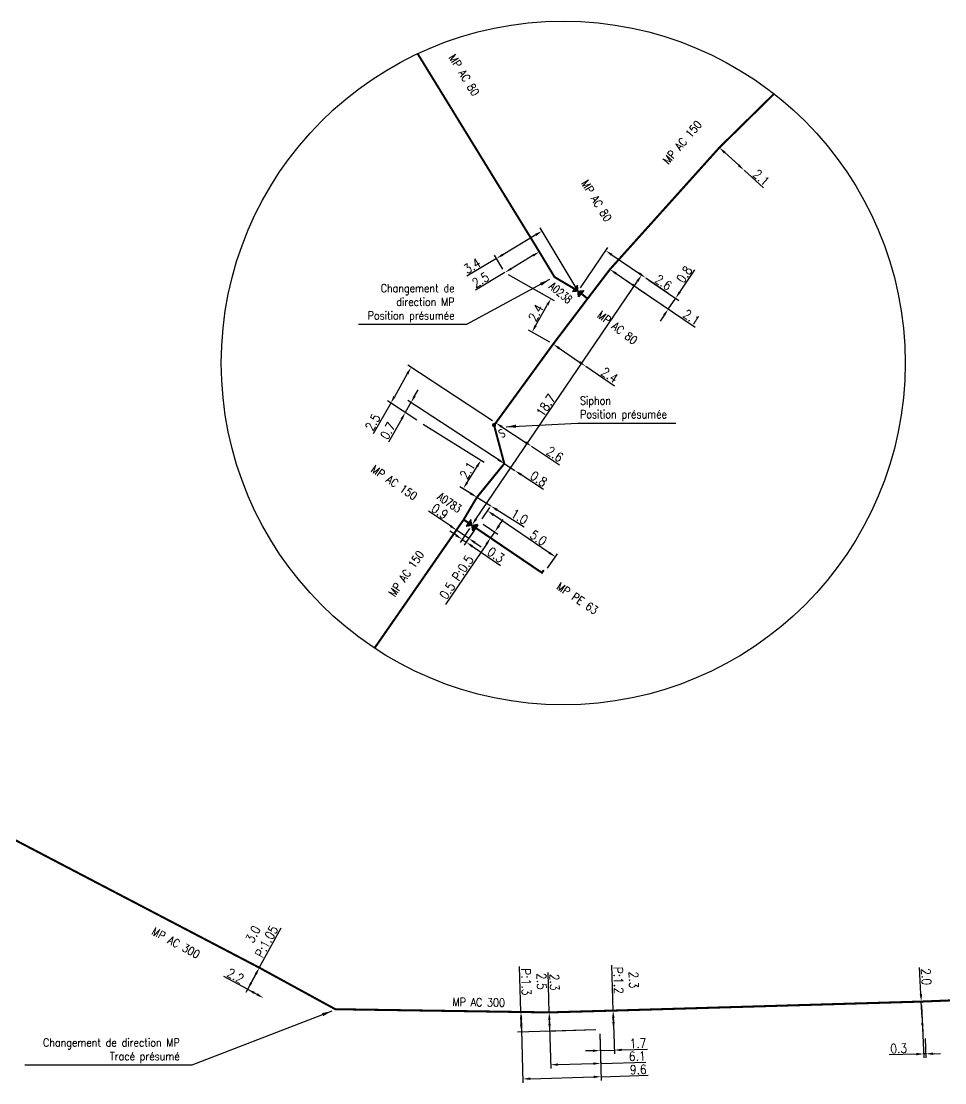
# Model space of a CAD drawing. Header units: millimetres. Extents: x 184000 to 185000, y 128000 to 129000.
# Drawn here: x 184560.6 to 184673.3, y 128004.5 to 128134.1 of the extents above; entities that cross this region are included whole.
import ezdxf
from ezdxf.enums import TextEntityAlignment as Align

# ---------------------------------------------------------------- set-up
doc = ezdxf.new("R2010")
doc.units = ezdxf.units.MM
doc.header["$PDMODE"] = 34
doc.layers.get('0').update_dxf_attribs({"linetype": 'CONTINUOUS'})
doc.layers.get('DEFPOINTS').update_dxf_attribs({"linetype": 'CONTINUOUS'})
doc.layers.add('G_120', color=4, linetype='CONTINUOUS')
doc.layers.add('G_900', color=7, linetype='CONTINUOUS')
doc.styles.add('G_ROMANS', font='ROMANS.SHX', dxfattribs={"width": 0.75})
doc.styles.get("Standard").update_dxf_attribs({"font": 'romans.shx', "width": 0.85})
doc.linetypes.add('G_typB_AP', pattern='A,5,-0.3,["o",Standard,S=1.5,R=0,X=0,Y=-0.5],-1.65', length=6.95)
doc.dimstyles.get("Standard").update_dxf_attribs({"dimtxt": 1.5, "dimasz": 1.2, "dimexe": 0.625, "dimexo": 0.625, "dimgap": 0.25, "dimtad": 1, "dimdec": 1, "dimzin": 0, "dimdsep": 46, "dimtxsty": 'Standard', "dimcen": -0.5, "dimadec": 0, "dimazin": 0, "dimtfac": 1, "dimtdec": 1, "dimtmove": 0, "dimatfit": 3, "dimfxl": 0, "dimtolj": 1, "dimtzin": 0, "dimarcsym": 0})

# ---------------------------------------------------------------- blocks, each defined once
blk = doc.blocks.new('G_300_04')
at = {"linetype": 'Continuous'}
h = blk.add_hatch(color=0, dxfattribs=at)
h.paths.add_polyline_path([(-0.5, 0.5), (-0.5, -0.5), (0, 0)])
h.paths.add_polyline_path([(0.5, 0.5), (0, 0), (0.5, -0.5)])
at = {"color": 0, "linetype": 'Continuous', "flags": 128}
blk.add_lwpolyline([(-0.5, -0.5), (0.5, 0.5), (0.5, -0.5), (-0.5, 0.5)], close=True, dxfattribs=at)
at = {"color": 0, "linetype": 'Continuous', "width": 0.75}
blk.add_attdef('NUM', text='', height=1, dxfattribs=at).set_placement((0, 1.78), align=Align.MIDDLE_CENTER)
at = {"color": 0, "linetype": 'Continuous', "width": 0.75, "flags": 3}
for tag, p in [('DEF_LEG', (0, -5)), ('DEF_COUP', (0, -7.5)), ('DEF_TYPE', (0, -10))]:
    blk.add_attdef(tag, text='', height=1.2, dxfattribs=at).set_placement(p, align=Align.MIDDLE)
blk = doc.blocks.new('G_300_11')
at = {"color": 0, "linetype": 'Continuous', "const_width": 0.248, "flags": 128}
blk.add_lwpolyline([(-0.13, 0, 1), (0.13, 0, 1)], format="xyb", close=True, dxfattribs=at)
at = {"linetype": 'Continuous', "style": 'G_ROMANS', "width": 0.75}
blk.add_attdef('S', text='', height=1, dxfattribs=at).set_placement((0, 1.35), align=Align.MIDDLE_CENTER)
at = {"color": 0, "linetype": 'Continuous', "width": 0.75, "flags": 3}
for tag, p in [('DEF_LEG', (0, -5)), ('DEF_COUP', (0, -7.5)), ('DEF_TYPE', (0, -10))]:
    blk.add_attdef(tag, text='', height=1.2, dxfattribs=at).set_placement(p, align=Align.MIDDLE)
blk = doc.blocks.new('*D461')
at = {"layer": 'DEFPOINTS', "color": 0, "linetype": 'Continuous', "transparency": 16777216}
for p in [(184589.69, 128018.59), (184588.27, 128015.95), (184590.2, 128014.9)]:
    blk.add_point(p, dxfattribs=at)
at = {"layer": 'G_120', "color": 0, "linetype": 'Continuous', "lineweight": -2, "transparency": 16777216}
for p, q in [((184589.69, 128018.59), (184592.34, 128023.47)), ((184588.69, 128016.74), (184589.26, 128017.8)), ((184589.79, 128015.13), (184587.85, 128016.17))]:
    blk.add_line(p, q, dxfattribs=at)
at = {"layer": 'G_120', "color": 0, "linetype": 'Continuous', "transparency": 16777216}
for points in [[(184589.13, 128017.87), (184589.4, 128017.72), (184589.69, 128018.59)], [(184588.56, 128016.81), (184588.83, 128016.67), (184588.27, 128015.95)]]:
    blk.add_solid(points, dxfattribs=at)
at = {"layer": 'G_120', "color": 0, "linetype": 'Continuous', "transparency": 16777216, "insert": (184589.75, 128022.23), "char_height": 1.125, "attachment_point": 5, "rotation": 61.5752}
blk.add_mtext('\\A1;3.0\\PP:1.05', dxfattribs=at)
blk = doc.blocks.new('*D462')
at = {"layer": 'DEFPOINTS', "color": 0, "linetype": 'Continuous', "transparency": 16777216}
for p in [(184625.06, 128013.13), (184625.13, 128010.83), (184631.22, 128011)]:
    blk.add_point(p, dxfattribs=at)
at = {"layer": 'G_120', "color": 0, "linetype": 'Continuous', "lineweight": -2, "transparency": 16777216}
for p, q in [((184625.06, 128013.13), (184624.92, 128017.99)), ((184625.1, 128011.73), (184625.09, 128012.23)), ((184630.76, 128010.99), (184624.66, 128010.81))]:
    blk.add_line(p, q, dxfattribs=at)
at = {"layer": 'G_120', "color": 0, "linetype": 'Continuous', "transparency": 16777216}
for points in [[(184625.24, 128012.23), (184624.94, 128012.22), (184625.06, 128013.13)], [(184625.25, 128011.73), (184624.95, 128011.72), (184625.13, 128010.83)]]:
    blk.add_solid(points, dxfattribs=at)
at = {"layer": 'G_120', "color": 0, "linetype": 'Continuous', "transparency": 16777216, "insert": (184625.71, 128016.82), "char_height": 1.125, "attachment_point": 5, "rotation": 271.636}
blk.add_mtext('\\A1;2.3', dxfattribs=at)
blk = doc.blocks.new('*D463')
at = {"layer": 'DEFPOINTS', "color": 0, "linetype": 'Continuous', "transparency": 16777216}
for p in [(184632.86, 128013.35), (184632.92, 128011.05), (184632.92, 128011.05)]:
    blk.add_point(p, dxfattribs=at)
at = {"layer": 'G_120', "color": 0, "linetype": 'Continuous', "lineweight": -2, "transparency": 16777216}
for p, q in [((184632.86, 128013.35), (184632.7, 128018.89)), ((184632.9, 128011.95), (184632.88, 128012.45))]:
    blk.add_line(p, q, dxfattribs=at)
at = {"layer": 'G_120', "color": 0, "linetype": 'Continuous', "transparency": 16777216}
for points in [[(184633.03, 128012.45), (184632.73, 128012.45), (184632.86, 128013.35)], [(184633.05, 128011.95), (184632.75, 128011.95), (184632.92, 128011.05)]]:
    blk.add_solid(points, dxfattribs=at)
at = {"layer": 'G_120', "color": 0, "linetype": 'Continuous', "transparency": 16777216, "insert": (184634.44, 128017.07), "char_height": 1.125, "attachment_point": 5, "rotation": 271.636}
blk.add_mtext('\\A1;2.3\\PP:1.2', dxfattribs=at)
blk = doc.blocks.new('*D464')
at = {"layer": 'DEFPOINTS', "color": 0, "linetype": 'Continuous', "transparency": 16777216}
for p in [(184621.61, 128013.18), (184631.22, 128011), (184621.68, 128010.73)]:
    blk.add_point(p, dxfattribs=at)
at = {"layer": 'G_120', "color": 0, "linetype": 'Continuous', "lineweight": -2, "transparency": 16777216}
for p, q in [((184621.61, 128013.18), (184621.45, 128018.72)), ((184621.65, 128011.63), (184621.63, 128012.28)), ((184630.76, 128010.99), (184621.21, 128010.72))]:
    blk.add_line(p, q, dxfattribs=at)
at = {"layer": 'G_120', "color": 0, "linetype": 'Continuous', "transparency": 16777216}
for points in [[(184621.78, 128012.28), (184621.48, 128012.27), (184621.61, 128013.18)], [(184621.8, 128011.63), (184621.5, 128011.62), (184621.68, 128010.73)]]:
    blk.add_solid(points, dxfattribs=at)
at = {"layer": 'G_120', "color": 0, "linetype": 'Continuous', "transparency": 16777216, "insert": (184623.19, 128016.9), "char_height": 1.125, "attachment_point": 5, "rotation": 271.636}
blk.add_mtext('\\A1;2.5\\PP:1.3', dxfattribs=at)
blk = doc.blocks.new('*D465')
at = {"layer": 'DEFPOINTS', "color": 0, "linetype": 'Continuous', "transparency": 16777216}
for p in [(184670.45, 128014.45), (184670.55, 128012.46), (184670.55, 128012.46)]:
    blk.add_point(p, dxfattribs=at)
at = {"layer": 'G_120', "color": 0, "linetype": 'Continuous', "lineweight": -2, "transparency": 16777216}
for p, q in [((184670.41, 128015.35), (184670.25, 128018.63)), ((184670.55, 128012.46), (184670.45, 128014.45)), ((184670.59, 128011.56), (184670.63, 128010.66))]:
    blk.add_line(p, q, dxfattribs=at)
at = {"layer": 'G_120', "color": 0, "linetype": 'Continuous', "transparency": 16777216}
for points in [[(184670.56, 128015.36), (184670.26, 128015.35), (184670.45, 128014.45)], [(184670.74, 128011.57), (184670.44, 128011.55), (184670.55, 128012.46)]]:
    blk.add_solid(points, dxfattribs=at)
at = {"layer": 'G_120', "color": 0, "linetype": 'Continuous', "transparency": 16777216, "insert": (184671.06, 128017.48), "char_height": 1.125, "attachment_point": 5, "rotation": 272.7382}
blk.add_mtext('\\A1;2.0', dxfattribs=at)
blk = doc.blocks.new('*D468')
at = {"layer": 'DEFPOINTS', "color": 0, "linetype": 'Continuous', "transparency": 16777216}
for p in [(184625.06, 128013.13), (184631.22, 128011), (184631.34, 128006.91)]:
    blk.add_point(p, dxfattribs=at)
at = {"layer": 'G_120', "color": 0, "linetype": 'Continuous', "lineweight": -2, "transparency": 16777216}
for p, q in [((184625.07, 128012.66), (184625.26, 128006.27)), ((184631.24, 128010.53), (184631.35, 128006.44)), ((184631.34, 128006.91), (184636.85, 128007.07)), ((184626.14, 128006.76), (184630.44, 128006.88))]:
    blk.add_line(p, q, dxfattribs=at)
at = {"layer": 'G_120', "color": 0, "linetype": 'Continuous', "transparency": 16777216}
for points in [[(184630.44, 128007.03), (184630.45, 128006.73), (184631.34, 128006.91)], [(184626.14, 128006.91), (184626.15, 128006.61), (184625.24, 128006.74)]]:
    blk.add_solid(points, dxfattribs=at)
at = {"layer": 'G_120', "color": 0, "linetype": 'Continuous', "transparency": 16777216, "insert": (184635.8, 128007.79), "char_height": 1.125, "attachment_point": 5, "rotation": 1.636}
blk.add_mtext('\\A1;6.1', dxfattribs=at)
blk = doc.blocks.new('*D469')
at = {"layer": 'DEFPOINTS', "color": 0, "linetype": 'Continuous', "transparency": 16777216}
for p in [(184621.61, 128013.18), (184631.22, 128011), (184631.39, 128005.28)]:
    blk.add_point(p, dxfattribs=at)
at = {"layer": 'G_120', "color": 0, "linetype": 'Continuous', "lineweight": -2, "transparency": 16777216}
for p, q in [((184621.62, 128012.71), (184621.85, 128004.54)), ((184631.24, 128010.53), (184631.4, 128004.81)), ((184622.74, 128005.04), (184630.49, 128005.26)), ((184631.39, 128005.28), (184637.13, 128005.45))]:
    blk.add_line(p, q, dxfattribs=at)
at = {"layer": 'G_120', "color": 0, "linetype": 'Continuous', "transparency": 16777216}
for points in [[(184622.74, 128005.19), (184622.75, 128004.89), (184621.84, 128005.01)], [(184630.48, 128005.41), (184630.49, 128005.11), (184631.39, 128005.28)]]:
    blk.add_solid(points, dxfattribs=at)
at = {"layer": 'G_120', "color": 0, "linetype": 'Continuous', "transparency": 16777216, "insert": (184635.92, 128006.16), "char_height": 1.125, "attachment_point": 5, "rotation": 1.636}
blk.add_mtext('\\A1;9.6', dxfattribs=at)
blk = doc.blocks.new('*D470')
at = {"layer": 'DEFPOINTS', "color": 0, "linetype": 'Continuous', "transparency": 16777216}
for p in [(184670.45, 128014.45), (184670.9, 128010.42), (184671.01, 128008.07)]:
    blk.add_point(p, dxfattribs=at)
at = {"layer": 'G_120', "color": 0, "linetype": 'Continuous', "lineweight": -2, "transparency": 16777216}
for p, q in [((184670.48, 128013.99), (184670.78, 128007.59)), ((184670.92, 128009.95), (184671.03, 128007.6)), ((184669.86, 128008.04), (184666.53, 128007.95)), ((184671.01, 128008.07), (184670.76, 128008.06)), ((184671.91, 128008.09), (184672.81, 128008.12))]:
    blk.add_line(p, q, dxfattribs=at)
at = {"layer": 'G_120', "color": 0, "linetype": 'Continuous', "transparency": 16777216}
for points in [[(184671.9, 128008.24), (184671.91, 128007.94), (184671.01, 128008.07)], [(184669.85, 128008.19), (184669.86, 128007.89), (184670.76, 128008.06)]]:
    blk.add_solid(points, dxfattribs=at)
at = {"layer": 'G_120', "color": 0, "linetype": 'Continuous', "transparency": 16777216, "insert": (184667.7, 128008.73), "char_height": 1.125, "attachment_point": 5, "rotation": 1.5547}
blk.add_mtext('\\A1;0.3', dxfattribs=at)
blk = doc.blocks.new('*D471')
at = {"layer": 'DEFPOINTS', "color": 0, "linetype": 'Continuous', "transparency": 16777216}
for p in [(184632.86, 128013.35), (184631.22, 128011), (184631.3, 128008.48)]:
    blk.add_point(p, dxfattribs=at)
at = {"layer": 'G_120', "color": 0, "linetype": 'Continuous', "lineweight": -2, "transparency": 16777216}
for p, q in [((184632.87, 128012.88), (184633.01, 128008.06)), ((184631.24, 128010.53), (184631.31, 128008.01)), ((184630.4, 128008.45), (184629.5, 128008.43)), ((184631.3, 128008.48), (184633, 128008.53)), ((184633.9, 128008.55), (184637.04, 128008.64))]:
    blk.add_line(p, q, dxfattribs=at)
at = {"layer": 'G_120', "color": 0, "linetype": 'Continuous', "transparency": 16777216}
for points in [[(184630.39, 128008.6), (184630.4, 128008.3), (184631.3, 128008.48)], [(184633.89, 128008.7), (184633.9, 128008.4), (184633, 128008.53)]]:
    blk.add_solid(points, dxfattribs=at)
at = {"layer": 'G_120', "color": 0, "linetype": 'Continuous', "transparency": 16777216, "insert": (184635.89, 128009.36), "char_height": 1.125, "attachment_point": 5, "rotation": 1.636}
blk.add_mtext('\\A1;1.7', dxfattribs=at)
blk = doc.blocks.new('*D523')
at = {"layer": 'DEFPOINTS', "color": 0, "linetype": 'Continuous', "transparency": 16777216}
for p in [(184607.5, 128086.34), (184609.28, 128085.18), (184619.58, 128080.11)]:
    blk.add_point(p, dxfattribs=at)
at = {"layer": 'G_900', "color": 0, "linetype": 'Continuous', "lineweight": -2, "transparency": 16777216}
for p, q in [((184608.64, 128088.34), (184609.08, 128089.12)), ((184608.19, 128087.56), (184607.5, 128086.34)), ((184619.19, 128080.36), (184607.8, 128087.82)), ((184608.89, 128085.43), (184607.11, 128086.6)), ((184607.06, 128085.56), (184605.44, 128082.71))]:
    blk.add_line(p, q, dxfattribs=at)
at = {"layer": 'G_900', "color": 0, "linetype": 'Continuous', "transparency": 16777216}
for points in [[(184608.51, 128088.42), (184608.77, 128088.27), (184608.19, 128087.56)], [(184606.93, 128085.63), (184607.19, 128085.49), (184607.5, 128086.34)]]:
    blk.add_solid(points, dxfattribs=at)
at = {"layer": 'G_900', "color": 0, "linetype": 'Continuous', "transparency": 16777216, "insert": (184605.37, 128084.11), "char_height": 1.125, "attachment_point": 5, "rotation": 60.3993}
blk.add_mtext('\\A1;0.7', dxfattribs=at)
blk = doc.blocks.new('*D524')
at = {"layer": 'DEFPOINTS', "color": 0, "linetype": 'Continuous', "transparency": 16777216}
for p in [(184619.58, 128080.11), (184620.87, 128079.26), (184620.87, 128079.26)]:
    blk.add_point(p, dxfattribs=at)
at = {"layer": 'G_900', "color": 0, "linetype": 'Continuous', "lineweight": -2, "transparency": 16777216}
for p, q in [((184618.83, 128080.6), (184618.07, 128081.09)), ((184619.58, 128080.11), (184620.87, 128079.26)), ((184621.62, 128078.77), (184624.37, 128076.98))]:
    blk.add_line(p, q, dxfattribs=at)
at = {"layer": 'G_900', "color": 0, "linetype": 'Continuous', "transparency": 16777216}
for points in [[(184618.91, 128080.73), (184618.75, 128080.47), (184619.58, 128080.11)], [(184621.7, 128078.9), (184621.54, 128078.65), (184620.87, 128079.26)]]:
    blk.add_solid(points, dxfattribs=at)
at = {"layer": 'G_900', "color": 0, "linetype": 'Continuous', "transparency": 16777216, "insert": (184623.78, 128078.25), "char_height": 1.125, "attachment_point": 5, "rotation": 326.8008}
blk.add_mtext('\\A1;0.8', dxfattribs=at)
blk = doc.blocks.new('*D525')
at = {"layer": 'DEFPOINTS', "color": 0, "linetype": 'Continuous', "transparency": 16777216}
for p in [(184616.24, 128076), (184617.93, 128074.94), (184617.93, 128074.94)]:
    blk.add_point(p, dxfattribs=at)
at = {"layer": 'G_900', "color": 0, "linetype": 'Continuous', "lineweight": -2, "transparency": 16777216}
for p, q in [((184615.47, 128076.48), (184614.71, 128076.95)), ((184616.24, 128076), (184617.93, 128074.94)), ((184618.7, 128074.46), (184622, 128072.4))]:
    blk.add_line(p, q, dxfattribs=at)
at = {"layer": 'G_900', "color": 0, "linetype": 'Continuous', "transparency": 16777216}
for points in [[(184615.55, 128076.6), (184615.39, 128076.35), (184616.24, 128076)], [(184618.78, 128074.59), (184618.62, 128074.33), (184617.93, 128074.94)]]:
    blk.add_solid(points, dxfattribs=at)
at = {"layer": 'G_900', "color": 0, "linetype": 'Continuous', "transparency": 16777216, "insert": (184621.44, 128073.63), "char_height": 1.125, "attachment_point": 5, "rotation": 328.0085}
blk.add_mtext('\\A1;1.0', dxfattribs=at)
blk = doc.blocks.new('*D526')
at = {"layer": 'DEFPOINTS', "color": 0, "linetype": 'Continuous', "transparency": 16777216}
for p in [(184636.34, 128103.12), (184636.84, 128102.79), (184615.62, 128072.6)]:
    blk.add_point(p, dxfattribs=at)
at = {"layer": 'G_900', "color": 0, "linetype": 'Continuous', "lineweight": -2, "transparency": 16777216}
for p, q in [((184636.45, 128103.05), (184635.96, 128103.39)), ((184616.12, 128073.34), (184635.84, 128102.38))]:
    blk.add_line(p, q, dxfattribs=at)
at = {"layer": 'G_900', "color": 0, "linetype": 'Continuous', "transparency": 16777216}
for points in [[(184635.71, 128102.46), (184635.96, 128102.3), (184636.34, 128103.12)], [(184616, 128073.42), (184616.25, 128073.26), (184615.62, 128072.6)]]:
    blk.add_solid(points, dxfattribs=at)
at = {"layer": 'G_900', "color": 0, "linetype": 'Continuous', "transparency": 16777216, "insert": (184624.65, 128087.23), "char_height": 1.125, "attachment_point": 5, "rotation": 55.8272}
blk.add_mtext('\\A1;18.7', dxfattribs=at)
blk = doc.blocks.new('*D527')
at = {"layer": 'DEFPOINTS', "color": 0, "linetype": 'Continuous', "transparency": 16777216}
for p in [(184618.54, 128085.08), (184622.89, 128082.24), (184622.89, 128082.24)]:
    blk.add_point(p, dxfattribs=at)
at = {"layer": 'G_900', "color": 0, "linetype": 'Continuous', "lineweight": -2, "transparency": 16777216}
for p, q in [((184619.29, 128084.59), (184622.13, 128082.73)), ((184622.89, 128082.24), (184626.33, 128079.98))]:
    blk.add_line(p, q, dxfattribs=at)
at = {"layer": 'G_900', "color": 0, "linetype": 'Continuous', "transparency": 16777216}
for points in [[(184619.37, 128084.72), (184619.21, 128084.47), (184618.54, 128085.08)], [(184622.22, 128082.86), (184622.05, 128082.6), (184622.89, 128082.24)]]:
    blk.add_solid(points, dxfattribs=at)
at = {"layer": 'G_900', "color": 0, "linetype": 'Continuous', "transparency": 16777216, "insert": (184625.75, 128081.26), "char_height": 1.125, "attachment_point": 5, "rotation": 326.8008}
blk.add_mtext('\\A1;2.6', dxfattribs=at)
blk = doc.blocks.new('*D528')
at = {"layer": 'DEFPOINTS', "color": 0, "linetype": 'Continuous', "transparency": 16777216}
for p in [(184605.73, 128087.5), (184609.28, 128085.18), (184618.54, 128085.08)]:
    blk.add_point(p, dxfattribs=at)
at = {"layer": 'G_900', "color": 0, "linetype": 'Continuous', "lineweight": -2, "transparency": 16777216}
for p, q in [((184618.14, 128085.34), (184607.81, 128092.11)), ((184607.75, 128091.07), (184606.17, 128088.28)), ((184605.73, 128087.5), (184603.6, 128083.75)), ((184608.89, 128085.43), (184605.34, 128087.76))]:
    blk.add_line(p, q, dxfattribs=at)
at = {"layer": 'G_900', "color": 0, "linetype": 'Continuous', "transparency": 16777216}
for points in [[(184607.62, 128091.14), (184607.88, 128090.99), (184608.2, 128091.85)], [(184606.04, 128088.36), (184606.3, 128088.21), (184605.73, 128087.5)]]:
    blk.add_solid(points, dxfattribs=at)
at = {"layer": 'G_900', "color": 0, "linetype": 'Continuous', "transparency": 16777216, "insert": (184603.53, 128085.16), "char_height": 1.125, "attachment_point": 5, "rotation": 60.3993}
blk.add_mtext('\\A1;2.5', dxfattribs=at)
blk = doc.blocks.new('*D529')
at = {"layer": 'DEFPOINTS', "color": 0, "linetype": 'Continuous', "transparency": 16777216}
for p in [(184623.85, 128105.97), (184619.66, 128103.44), (184619.66, 128103.44)]:
    blk.add_point(p, dxfattribs=at)
at = {"layer": 'G_900', "color": 0, "linetype": 'Continuous', "lineweight": -2, "transparency": 16777216}
for p, q in [((184623.08, 128105.5), (184620.43, 128103.9)), ((184619.66, 128103.44), (184616.06, 128101.27))]:
    blk.add_line(p, q, dxfattribs=at)
at = {"layer": 'G_900', "color": 0, "linetype": 'Continuous', "transparency": 16777216}
for points in [[(184623.01, 128105.63), (184623.16, 128105.37), (184623.85, 128105.97)], [(184620.35, 128104.03), (184620.5, 128103.78), (184619.66, 128103.44)]]:
    blk.add_solid(points, dxfattribs=at)
at = {"layer": 'G_900', "color": 0, "linetype": 'Continuous', "transparency": 16777216, "insert": (184616.69, 128102.53), "char_height": 1.125, "attachment_point": 5, "rotation": 31.0316}
blk.add_mtext('\\A1;2.5', dxfattribs=at)
blk = doc.blocks.new('*D530')
at = {"layer": 'DEFPOINTS', "color": 0, "linetype": 'Continuous', "transparency": 16777216}
for p in [(184632.47, 128103.82), (184636.84, 128102.79), (184640.49, 128100.31)]:
    blk.add_point(p, dxfattribs=at)
at = {"layer": 'G_900', "color": 0, "linetype": 'Continuous', "lineweight": -2, "transparency": 16777216}
for p, q in [((184632.85, 128103.56), (184639.98, 128098.72)), ((184641, 128101.05), (184642.84, 128103.77)), ((184637.23, 128102.52), (184640.88, 128100.04)), ((184639.59, 128098.98), (184640.49, 128100.31)), ((184639.09, 128098.24), (184638.58, 128097.49))]:
    blk.add_line(p, q, dxfattribs=at)
at = {"layer": 'G_900', "color": 0, "linetype": 'Continuous', "transparency": 16777216}
for points in [[(184640.87, 128101.14), (184641.12, 128100.97), (184640.49, 128100.31)], [(184638.96, 128098.32), (184639.21, 128098.16), (184639.59, 128098.98)]]:
    blk.add_solid(points, dxfattribs=at)
at = {"layer": 'G_900', "color": 0, "linetype": 'Continuous', "transparency": 16777216, "insert": (184641.55, 128103.2), "char_height": 1.125, "attachment_point": 5, "rotation": 55.8272}
blk.add_mtext('\\A1;0.8', dxfattribs=at)
blk = doc.blocks.new('*D531')
at = {"layer": 'DEFPOINTS', "color": 0, "linetype": 'Continuous', "transparency": 16777216}
for p in [(184645.82, 128118.68), (184648.84, 128115.91), (184648.84, 128115.91)]:
    blk.add_point(p, dxfattribs=at)
at = {"layer": 'G_900', "color": 0, "linetype": 'Continuous', "lineweight": -2, "transparency": 16777216}
for p, q in [((184646.48, 128118.07), (184648.18, 128116.52)), ((184648.84, 128115.91), (184651.2, 128113.76))]:
    blk.add_line(p, q, dxfattribs=at)
at = {"layer": 'G_900', "color": 0, "linetype": 'Continuous', "transparency": 16777216}
for points in [[(184646.58, 128118.18), (184646.38, 128117.96), (184645.82, 128118.68)], [(184648.28, 128116.63), (184648.08, 128116.41), (184648.84, 128115.91)]]:
    blk.add_solid(points, dxfattribs=at)
at = {"layer": 'G_900', "color": 0, "linetype": 'Continuous', "transparency": 16777216, "insert": (184650.93, 128115.02), "char_height": 1.125, "attachment_point": 5, "rotation": 317.5501}
blk.add_mtext('\\A1;2.1', dxfattribs=at)
blk = doc.blocks.new('*D532')
at = {"layer": 'DEFPOINTS', "color": 0, "linetype": 'Continuous', "transparency": 16777216}
for p in [(184616.11, 128072.26), (184616.62, 128073), (184618.42, 128071.78)]:
    blk.add_point(p, dxfattribs=at)
at = {"layer": 'G_900', "color": 0, "linetype": 'Continuous', "lineweight": -2, "transparency": 16777216}
for p, q in [((184618.92, 128072.53), (184619.43, 128073.27)), ((184616.5, 128072), (184618.3, 128070.77)), ((184617.01, 128072.74), (184618.81, 128071.52)), ((184618.42, 128071.78), (184617.91, 128071.04)), ((184617.41, 128070.29), (184612.39, 128062.91))]:
    blk.add_line(p, q, dxfattribs=at)
at = {"layer": 'G_900', "color": 0, "linetype": 'Continuous', "transparency": 16777216}
for points in [[(184618.8, 128072.61), (184619.05, 128072.44), (184618.42, 128071.78)], [(184617.28, 128070.38), (184617.53, 128070.21), (184617.91, 128071.04)]]:
    blk.add_solid(points, dxfattribs=at)
at = {"layer": 'G_900', "color": 0, "linetype": 'Continuous', "transparency": 16777216, "insert": (184613.75, 128066.24), "char_height": 1.125, "attachment_point": 5, "rotation": 55.8272}
blk.add_mtext('\\A1;0.5 P:0.5', dxfattribs=at)
blk = doc.blocks.new('*D533')
at = {"layer": 'DEFPOINTS', "color": 0, "linetype": 'Continuous', "transparency": 16777216}
for p in [(184614.62, 128073.27), (184616.11, 128072.26), (184615.25, 128070.98)]:
    blk.add_point(p, dxfattribs=at)
at = {"layer": 'G_900', "color": 0, "linetype": 'Continuous', "lineweight": -2, "transparency": 16777216}
for p, q in [((184613.01, 128072.5), (184610.34, 128074.32)), ((184614.36, 128072.88), (184613.49, 128071.61)), ((184615.25, 128070.98), (184613.76, 128071.99)), ((184615.85, 128071.87), (184614.98, 128070.59)), ((184615.99, 128070.48), (184616.74, 128069.97))]:
    blk.add_line(p, q, dxfattribs=at)
at = {"layer": 'G_900', "color": 0, "linetype": 'Continuous', "transparency": 16777216}
for points in [[(184613.1, 128072.62), (184612.93, 128072.38), (184613.76, 128071.99)], [(184616.08, 128070.6), (184615.91, 128070.35), (184615.25, 128070.98)]]:
    blk.add_solid(points, dxfattribs=at)
at = {"layer": 'G_900', "color": 0, "linetype": 'Continuous', "transparency": 16777216, "insert": (184611.72, 128074.28), "char_height": 1.125, "attachment_point": 5, "rotation": 325.8272}
blk.add_mtext('\\A1;0.9', dxfattribs=at)
blk = doc.blocks.new('*D534')
at = {"layer": 'DEFPOINTS', "color": 0, "linetype": 'Continuous', "transparency": 16777216}
for p in [(184615.62, 128072.6), (184616.62, 128073), (184614.94, 128070.52)]:
    blk.add_point(p, dxfattribs=at)
at = {"layer": 'G_900', "color": 0, "linetype": 'Continuous', "lineweight": -2, "transparency": 16777216}
for p, q in [((184613.69, 128071.37), (184612.95, 128071.87)), ((184615.35, 128072.21), (184614.18, 128070.47)), ((184616.36, 128072.62), (184614.67, 128070.14)), ((184614.44, 128070.86), (184614.94, 128070.52)), ((184615.68, 128070.02), (184619.13, 128067.68))]:
    blk.add_line(p, q, dxfattribs=at)
at = {"layer": 'G_900', "color": 0, "linetype": 'Continuous', "transparency": 16777216}
for points in [[(184613.78, 128071.49), (184613.61, 128071.24), (184614.44, 128070.86)], [(184615.76, 128070.14), (184615.6, 128069.89), (184614.94, 128070.52)]]:
    blk.add_solid(points, dxfattribs=at)
at = {"layer": 'G_900', "color": 0, "linetype": 'Continuous', "transparency": 16777216, "insert": (184618.56, 128068.97), "char_height": 1.125, "attachment_point": 5, "rotation": 325.8272}
blk.add_mtext('\\A1;0.3', dxfattribs=at)
blk = doc.blocks.new('*D535')
at = {"layer": 'DEFPOINTS', "color": 0, "linetype": 'Continuous', "transparency": 16777216}
for p in [(184625.54, 128094.69), (184629.51, 128091.99), (184629.51, 128091.99)]:
    blk.add_point(p, dxfattribs=at)
at = {"layer": 'G_900', "color": 0, "linetype": 'Continuous', "lineweight": -2, "transparency": 16777216}
for p, q in [((184626.29, 128094.19), (184628.77, 128092.5)), ((184629.51, 128091.99), (184633.01, 128089.62))]:
    blk.add_line(p, q, dxfattribs=at)
at = {"layer": 'G_900', "color": 0, "linetype": 'Continuous', "transparency": 16777216}
for points in [[(184626.37, 128094.31), (184626.2, 128094.06), (184625.54, 128094.69)], [(184628.85, 128092.62), (184628.68, 128092.38), (184629.51, 128091.99)]]:
    blk.add_solid(points, dxfattribs=at)
at = {"layer": 'G_900', "color": 0, "linetype": 'Continuous', "transparency": 16777216, "insert": (184632.43, 128090.92), "char_height": 1.125, "attachment_point": 5, "rotation": 325.8272}
blk.add_mtext('\\A1;2.4', dxfattribs=at)
blk = doc.blocks.new('*D536')
at = {"layer": 'DEFPOINTS', "color": 0, "linetype": 'Continuous', "transparency": 16777216}
for p in [(184636.84, 128102.79), (184636.84, 128102.79), (184628.59, 128101.18)]:
    blk.add_point(p, dxfattribs=at)
at = {"layer": 'G_900', "color": 0, "linetype": 'Continuous', "lineweight": -2, "transparency": 16777216}
for p, q in [((184628.86, 128101.56), (184632.21, 128106.5)), ((184632.69, 128105.61), (184636.1, 128103.29)), ((184636.84, 128102.79), (184639.55, 128100.95))]:
    blk.add_line(p, q, dxfattribs=at)
at = {"layer": 'G_900', "color": 0, "linetype": 'Continuous', "transparency": 16777216}
for points in [[(184632.77, 128105.73), (184632.6, 128105.48), (184631.94, 128106.11)], [(184636.18, 128103.42), (184636.01, 128103.17), (184636.84, 128102.79)]]:
    blk.add_solid(points, dxfattribs=at)
at = {"layer": 'G_900', "color": 0, "linetype": 'Continuous', "transparency": 16777216, "insert": (184638.99, 128102.23), "char_height": 1.125, "attachment_point": 5, "rotation": 325.8272}
blk.add_mtext('\\A1;2.6', dxfattribs=at)
blk = doc.blocks.new('*D537')
at = {"layer": 'DEFPOINTS', "color": 0, "linetype": 'Continuous', "transparency": 16777216}
for p in [(184618.63, 128105.15), (184619.66, 128103.44), (184628.59, 128101.18)]:
    blk.add_point(p, dxfattribs=at)
at = {"layer": 'G_900', "color": 0, "linetype": 'Continuous', "lineweight": -2, "transparency": 16777216}
for p, q in [((184623.42, 128108.03), (184619.4, 128105.61)), ((184628.35, 128101.58), (184623.95, 128108.9)), ((184619.41, 128103.84), (184618.39, 128105.55)), ((184618.63, 128105.15), (184615.01, 128102.97))]:
    blk.add_line(p, q, dxfattribs=at)
at = {"layer": 'G_900', "color": 0, "linetype": 'Continuous', "transparency": 16777216}
for points in [[(184623.34, 128108.16), (184623.5, 128107.9), (184624.19, 128108.5)], [(184619.32, 128105.74), (184619.48, 128105.49), (184618.63, 128105.15)]]:
    blk.add_solid(points, dxfattribs=at)
at = {"layer": 'G_900', "color": 0, "linetype": 'Continuous', "transparency": 16777216, "insert": (184615.66, 128104.24), "char_height": 1.125, "attachment_point": 5, "rotation": 31.0316}
blk.add_mtext('\\A1;3.4', dxfattribs=at)
blk = doc.blocks.new('*D538')
at = {"layer": 'DEFPOINTS', "color": 0, "linetype": 'Continuous', "transparency": 16777216}
for p in [(184632.47, 128103.82), (184635.94, 128101.46), (184635.94, 128101.46)]:
    blk.add_point(p, dxfattribs=at)
at = {"layer": 'G_900', "color": 0, "linetype": 'Continuous', "lineweight": -2, "transparency": 16777216}
for p, q in [((184633.21, 128103.32), (184635.2, 128101.97)), ((184635.94, 128101.46), (184642.87, 128096.76))]:
    blk.add_line(p, q, dxfattribs=at)
at = {"layer": 'G_900', "color": 0, "linetype": 'Continuous', "transparency": 16777216}
for points in [[(184633.29, 128103.44), (184633.13, 128103.19), (184632.47, 128103.82)], [(184635.28, 128102.09), (184635.11, 128101.85), (184635.94, 128101.46)]]:
    blk.add_solid(points, dxfattribs=at)
at = {"layer": 'G_900', "color": 0, "linetype": 'Continuous', "transparency": 16777216, "insert": (184642.42, 128097.97), "char_height": 1.125, "attachment_point": 5, "rotation": 325.8272}
blk.add_mtext('\\A1;2.1', dxfattribs=at)
blk = doc.blocks.new('*D692')
at = {"layer": 'DEFPOINTS', "color": 0, "linetype": 'Continuous', "transparency": 16777216}
for p in [(184589.69, 128018.59), (184590.2, 128014.9), (184590.2, 128014.9)]:
    blk.add_point(p, dxfattribs=at)
at = {"layer": 'G_120', "color": 0, "linetype": 'Continuous', "lineweight": -2, "transparency": 16777216}
for p, q in [((184588.27, 128015.95), (184585.38, 128017.51)), ((184589.47, 128018.18), (184588.04, 128015.54)), ((184589.41, 128015.33), (184589.06, 128015.52))]:
    blk.add_line(p, q, dxfattribs=at)
at = {"layer": 'G_120', "color": 0, "linetype": 'Continuous', "transparency": 16777216}
for points in [[(184589.13, 128015.65), (184588.99, 128015.39), (184588.27, 128015.95)], [(184589.48, 128015.46), (184589.34, 128015.2), (184590.2, 128014.9)]]:
    blk.add_solid(points, dxfattribs=at)
at = {"layer": 'G_120', "color": 0, "linetype": 'Continuous', "transparency": 16777216, "insert": (184586.78, 128017.6), "char_height": 1.125, "attachment_point": 5, "rotation": 331.5752}
blk.add_mtext('\\A1;2.2', dxfattribs=at)
blk = doc.blocks.new('*D704')
at = {"layer": 'DEFPOINTS', "color": 0, "linetype": 'Continuous', "transparency": 16777216}
for p in [(184617.53, 128074.35), (184616.62, 128073), (184624.61, 128066.97)]:
    blk.add_point(p, dxfattribs=at)
at = {"layer": 'G_900', "color": 0, "linetype": 'Continuous', "lineweight": -2, "transparency": 16777216}
for p, q in [((184616.88, 128073.39), (184617.8, 128074.74)), ((184625.06, 128069.24), (184618.28, 128073.84)), ((184624.87, 128067.36), (184626.07, 128069.12))]:
    blk.add_line(p, q, dxfattribs=at)
at = {"layer": 'G_900', "color": 0, "linetype": 'Continuous', "transparency": 16777216}
for points in [[(184618.36, 128073.97), (184618.19, 128073.72), (184617.53, 128074.35)], [(184625.15, 128069.36), (184624.98, 128069.11), (184625.81, 128068.73)]]:
    blk.add_solid(points, dxfattribs=at)
at = {"layer": 'G_900', "color": 0, "linetype": 'Continuous', "transparency": 16777216, "insert": (184623.74, 128071.04), "char_height": 1.125, "attachment_point": 5, "rotation": 325.8272}
blk.add_mtext('\\A1;5.0', dxfattribs=at)
blk = doc.blocks.new('*D705')
at = {"layer": 'DEFPOINTS', "color": 0, "linetype": 'Continuous', "transparency": 16777216}
for p in [(184609.28, 128085.18), (184616.74, 128080.52), (184616.24, 128076)]:
    blk.add_point(p, dxfattribs=at)
at = {"layer": 'G_900', "color": 0, "linetype": 'Continuous', "lineweight": -2, "transparency": 16777216}
for p, q in [((184609.68, 128084.93), (184617.14, 128080.27)), ((184615.04, 128077.81), (184616.26, 128079.76)), ((184615.84, 128076.25), (184614.17, 128077.29))]:
    blk.add_line(p, q, dxfattribs=at)
at = {"layer": 'G_900', "color": 0, "linetype": 'Continuous', "transparency": 16777216}
for points in [[(184616.13, 128079.84), (184616.39, 128079.68), (184616.74, 128080.52)], [(184614.92, 128077.88), (184615.17, 128077.73), (184614.57, 128077.04)]]:
    blk.add_solid(points, dxfattribs=at)
at = {"layer": 'G_900', "color": 0, "linetype": 'Continuous', "transparency": 16777216, "insert": (184615.08, 128079.28), "char_height": 1.125, "attachment_point": 5, "rotation": 58.0085}
blk.add_mtext('\\A1;2.1', dxfattribs=at)
blk = doc.blocks.new('*D706')
at = {"layer": 'DEFPOINTS', "color": 0, "linetype": 'Continuous', "transparency": 16777216}
for p in [(184619.66, 128103.44), (184625.28, 128100.25), (184625.54, 128094.69)]:
    blk.add_point(p, dxfattribs=at)
at = {"layer": 'G_900', "color": 0, "linetype": 'Continuous', "lineweight": -2, "transparency": 16777216}
for p, q in [((184620.06, 128103.21), (184625.68, 128100.01)), ((184623.4, 128096.94), (184624.83, 128099.46)), ((184625.13, 128094.92), (184622.55, 128096.39))]:
    blk.add_line(p, q, dxfattribs=at)
at = {"layer": 'G_900', "color": 0, "linetype": 'Continuous', "transparency": 16777216}
for points in [[(184624.7, 128099.54), (184624.96, 128099.39), (184625.28, 128100.25)], [(184623.27, 128097.02), (184623.53, 128096.87), (184622.96, 128096.16)]]:
    blk.add_solid(points, dxfattribs=at)
at = {"layer": 'G_900', "color": 0, "linetype": 'Continuous', "transparency": 16777216, "insert": (184623.43, 128098.52), "char_height": 1.125, "attachment_point": 5, "rotation": 60.3993}
blk.add_mtext('\\A1;2.4', dxfattribs=at)

msp = doc.modelspace()

# ---------------------------------------------------------------- linework, layer by layer
at = {"layer": 'G_120', "linetype": 'G_typB_AP', "ltscale": 0.5, "const_width": 0.25}
msp.add_lwpolyline([(184735.7, 128015.47), (184735.6, 128015.47), (184735.44, 128015.51), (184734.13, 128016.26), (184733.75, 128016.35), (184733.23, 128016.33), (184731.4, 128016.28), (184678.69, 128014.78), (184670.45, 128014.45), (184632.86, 128013.35), (184625.06, 128013.13), (184621.61, 128013.18), (184598.96, 128013.52), (184589.69, 128018.59), (184589.69, 128018.59), (184541.6, 128043.74)], dxfattribs=at)
at = {"layer": 'G_900', "color": 4, "linetype": 'Continuous', "const_width": 0.25, "flags": 128}
for points in [[(184628.17, 128101.43), (184625.71, 128102.88), (184623.85, 128105.97), (184609.01, 128130.14)], [(184652.55, 128125.3), (184645.82, 128118.68), (184632.47, 128103.82), (184632.47, 128103.82), (184632.47, 128103.82), (184629.74, 128100.24), (184625.54, 128094.69), (184618.54, 128085.08), (184618.33, 128084.81), (184619.58, 128080.11), (184616.24, 128076), (184614.62, 128073.27), (184603.75, 128057.59)], [(184628.98, 128100.86), (184629.74, 128100.24)], [(184614.62, 128073.27), (184615.2, 128072.88)], [(184616.03, 128072.31), (184616.11, 128072.26), (184619.02, 128070.28), (184624.17, 128066.79), (184624.39, 128067.12)]]:
    msp.add_lwpolyline(points, dxfattribs=at)
at = {"layer": 'G_900'}
msp.add_circle((184626.77, 128092.39), 41.72, dxfattribs=at)

# ---------------------------------------------------------------- block references
ref = msp.add_blockref('G_300_04', (184628.59, 128101.18), dxfattribs=dict(at, rotation=319.824575148643))
ref.add_attrib('NUM', 'A0238', dxfattribs={"layer": '0', "color": 0, "linetype": 'Continuous', "height": 1, "rotation": 319.8246, "width": 0.75}).set_placement((184626.46, 128100.96), align=Align.MIDDLE_CENTER)
ref = msp.add_blockref('G_300_11', (184618.33, 128084.81), dxfattribs=dict(at, rotation=29.64648801600566))
ref.add_attrib('S', 'S', dxfattribs={"layer": '0', "linetype": 'Continuous', "height": 1, "rotation": 29.6465, "style": 'G_ROMANS', "width": 0.75}).set_placement((184619.29, 128083.81), align=Align.MIDDLE_CENTER)
ref = msp.add_blockref('G_300_04', (184615.62, 128072.6), dxfattribs=dict(at, rotation=325.8272159980482))
ref.add_attrib('NUM', 'A0783', dxfattribs={"layer": '0', "color": 0, "linetype": 'Continuous', "height": 1, "rotation": 325.8272, "width": 0.75}).set_placement((184612.89, 128075.35), align=Align.MIDDLE_CENTER)

# ---------------------------------------------------------------- texts
at = {"layer": 'G_120', "linetype": 'Continuous', "width": 0.85}
for rotation, p in [(331.6495, (184579.51, 128021.62)), (359.1464, (184616.46, 128014.37))]:
    msp.add_text('MP AC 300', height=1, rotation=rotation, dxfattribs=at).set_placement(p, align=Align.MIDDLE)
at = {"layer": 'G_120', "linetype": 'Continuous', "insert": (184579.99, 128008.45), "char_height": 1, "attachment_point": 6}
msp.add_mtext('Changement de direction MP\\PTracé présumé', dxfattribs=at)
at = {"layer": 'G_900', "color": 4, "linetype": 'Continuous', "width": 0.85}
for s, rotation, p in [('MP AC 80', 301.7589, (184614.67, 128127.54)), ('MP AC 150', 49.6085, (184641.3, 128119.33)), ('MP AC 80', 301.7589, (184630.83, 128112.2)), ('MP AC 80', 322.4678, (184633.38, 128096.71)), ('MP AC 150', 325.8272, (184606.16, 128077.8)), ('MP AC 150', 55.2625, (184607.62, 128066.68)), ('MP PE 63', 325.8272, (184628.5, 128063.66))]:
    msp.add_text(s, height=1, rotation=rotation, dxfattribs=at).set_placement(p, align=Align.MIDDLE)
at = {"layer": 'G_900', "color": 4, "linetype": 'Continuous', "insert": (184613.51, 128099.69), "char_height": 1, "attachment_point": 6}
msp.add_mtext('Changement de\\Pdirection MP\\PPosition présumée', dxfattribs=at)
at = {"layer": 'G_900', "linetype": 'Continuous', "insert": (184628.82, 128086.8), "char_height": 1, "attachment_point": 4}
msp.add_mtext('Siphon\\PPosition présumée', dxfattribs=at)

# ---------------------------------------------------------------- dimensions: what is measured, and where the dimension line sits
at = {"layer": 'G_120', "linetype": 'Continuous'}
for base, p1, p2, angle, text, picture, middle in [((184588.27, 128015.95), (184589.69, 128018.59), (184590.2, 128014.9), 61.5752, '<>\\PP:1.05', '*D461', (184591.23, 128021.43)), ((184621.68, 128010.73), (184621.61, 128013.18), (184631.22, 128011), 91.636, '2.5\\PP:1.3', '*D464', (184621.5, 128016.85)), ((184632.92, 128011.05), (184632.86, 128013.35), (184632.92, 128011.05), 91.636, '<>\\PP:1.2', '*D463', (184632.75, 128017.02))]:
    dim = msp.add_linear_dim(base=base, p1=p1, p2=p2, angle=angle, text=text, dimstyle='Standard', override={"dimscale": 0.75}, dxfattribs=at)
    dim.commit()
    dim.dimension.update_dxf_attribs({"geometry": picture, "text_midpoint": middle, "dimtype": 160})
for base, p1, p2, angle, override, picture, middle in [((184590.2, 128014.9), (184589.69, 128018.59), (184590.2, 128014.9), 151.5752, {"dimscale": 0.75}, '*D692', (184586.43, 128016.94)), ((184670.55, 128012.46), (184670.45, 128014.45), (184670.55, 128012.46), 92.7382, {"dimscale": 0.75}, '*D465', (184670.31, 128017.44)), ((184625.13, 128010.83), (184625.06, 128013.13), (184631.22, 128011), 91.636, {"dimscale": 0.75}, '*D462', (184624.96, 128016.8)), ((184671.01, 128008.07), (184670.45, 128014.45), (184670.9, 128010.42), 181.5547, {"dimscale": 0.75, "dimatfit": 0}, '*D470', (184667.72, 128007.98)), ((184631.39, 128005.28), (184621.61, 128013.18), (184631.22, 128011), 181.636, {"dimscale": 0.75}, '*D469', (184635.94, 128005.41)), ((184631.34, 128006.91), (184625.06, 128013.13), (184631.22, 128011), 181.636, {"dimscale": 0.75}, '*D468', (184635.82, 128007.04)), ((184631.3, 128008.48), (184632.86, 128013.35), (184631.22, 128011), 1.636, {"dimscale": 0.75, "dimatfit": 0}, '*D471', (184635.92, 128008.61))]:
    dim = msp.add_linear_dim(base=base, p1=p1, p2=p2, angle=angle, dimstyle='Standard', override=override, dxfattribs=at)
    dim.commit()
    dim.dimension.update_dxf_attribs({"geometry": picture, "text_midpoint": middle, "dimtype": 160})
at = {"layer": 'G_900', "color": 4, "linetype": 'Continuous'}
for base, p1, p2, angle, text, override, picture, middle in [((184648.84, 128115.91), (184645.82, 128118.68), (184648.84, 128115.91), 137.5501, '2.1', {"dimscale": 0.75}, '*D531', (184650.42, 128114.47)), ((184619.66, 128103.44), (184623.85, 128105.97), (184619.66, 128103.44), 31.0316, '2.5', {"dimscale": 0.75}, '*D529', (184617.08, 128101.89)), ((184640.49, 128100.31), (184632.47, 128103.82), (184636.84, 128102.79), 235.8272, '0.8', {"dimscale": 0.75, "dimatfit": 0}, '*D530', (184642.17, 128102.78)), ((184625.28, 128100.25), (184625.54, 128094.69), (184619.66, 128103.44), 240.3993, '2.4', {"dimscale": 0.75}, '*D706', (184624.08, 128098.15)), ((184635.94, 128101.46), (184632.47, 128103.82), (184635.94, 128101.46), 145.8272, '2.1', {"dimscale": 0.75}, '*D538', (184641.99, 128097.35)), ((184629.51, 128091.99), (184625.54, 128094.69), (184629.51, 128091.99), 145.8272, '2.4', {"dimscale": 0.75}, '*D535', (184632, 128090.3)), ((184605.73, 128087.5), (184618.54, 128085.08), (184609.28, 128085.18), 60.3993, '2.5', {"dimscale": 0.75}, '*D528', (184604.19, 128084.79)), ((184607.5, 128086.34), (184619.58, 128080.11), (184609.28, 128085.18), 60.3993, '0.7', {"dimscale": 0.75, "dimatfit": 0}, '*D523', (184606.02, 128083.74)), ((184616.74, 128080.52), (184616.24, 128076), (184609.28, 128085.18), 238.0085, '2.1', {"dimscale": 0.75, "dimatfit": 0}, '*D705', (184615.72, 128078.88)), ((184622.89, 128082.24), (184618.54, 128085.08), (184622.89, 128082.24), 146.8008, '2.6', {"dimscale": 0.75}, '*D527', (184625.34, 128080.63)), ((184620.87, 128079.26), (184619.58, 128080.11), (184620.87, 128079.26), 146.8008, '0.8', {"dimscale": 0.75, "dimatfit": 0}, '*D524', (184623.37, 128077.63)), ((184617.93, 128074.94), (184616.24, 128076), (184617.93, 128074.94), 148.0085, '1.0', {"dimscale": 0.75, "dimatfit": 0}, '*D525', (184621.05, 128072.99)), ((184615.25, 128070.98), (184614.62, 128073.27), (184616.11, 128072.26), 145.8272, '0.9', {"dimscale": 0.75, "dimatfit": 0}, '*D533', (184611.3, 128073.66)), ((184617.53, 128074.35), (184624.61, 128066.97), (184616.62, 128073), 325.8272, '5.0', {"dimscale": 0.75, "dimatfit": 0}, '*D704', (184623.32, 128070.42)), ((184618.42, 128071.78), (184616.11, 128072.26), (184616.62, 128073), 235.8272, '0.5 P:0.5', {"dimscale": 0.75, "dimatfit": 0}, '*D532', (184614.37, 128065.82))]:
    dim = msp.add_linear_dim(base=base, p1=p1, p2=p2, angle=angle, text=text, dimstyle='Standard', override=override, dxfattribs=at)
    dim.commit()
    dim.dimension.update_dxf_attribs({"geometry": picture, "text_midpoint": middle, "dimtype": 160})
at = {"layer": 'G_900', "linetype": 'Continuous'}
for base, p1, p2, angle, text, override, picture, middle in [((184618.63, 128105.15), (184628.59, 128101.18), (184619.66, 128103.44), 31.0316, '3.4', {"dimscale": 0.75}, '*D537', (184616.05, 128103.6)), ((184636.84, 128102.79), (184628.59, 128101.18), (184636.84, 128102.79), 145.8272, '2.6', {"dimscale": 0.75}, '*D536', (184638.57, 128101.61)), ((184636.34, 128103.12), (184615.62, 128072.6), (184636.84, 128102.79), 235.8272, '18.7', {"dimscale": 0.75, "dimatfit": 0}, '*D526', (184625.27, 128086.81)), ((184614.94, 128070.52), (184615.62, 128072.6), (184616.62, 128073), 145.8272, '0.3', {"dimscale": 0.75, "dimatfit": 0}, '*D534', (184618.14, 128068.35))]:
    dim = msp.add_linear_dim(base=base, p1=p1, p2=p2, angle=angle, text=text, dimstyle='Standard', override=override, dxfattribs=at)
    dim.commit()
    dim.dimension.update_dxf_attribs({"geometry": picture, "text_midpoint": middle, "dimtype": 160})

# ---------------------------------------------------------------- leaders
at = {"layer": 'G_120', "linetype": 'Continuous', "annotation_type": 0, "has_hookline": 1, "hookline_direction": 1, "text_width": 18.9}
msp.add_leader([(184598.53, 128013.29), (184581.44, 128006.7), (184580.24, 128006.7)], dimstyle='Standard', dxfattribs=at)
at = {"layer": 'G_900', "color": 4, "linetype": 'Continuous', "annotation_type": 0, "has_hookline": 1, "hookline_direction": 1, "text_width": 11.7}
msp.add_leader([(184625.09, 128102.57), (184614.96, 128097.11), (184613.76, 128097.11)], dimstyle='Standard', dxfattribs=at)
at = {"layer": 'G_900', "linetype": 'Continuous', "annotation_type": 0, "has_hookline": 1, "hookline_direction": 0, "text_width": 11.7}
msp.add_leader([(184619.82, 128084.61), (184628.57, 128085.05)], dimstyle='Standard', dxfattribs=at)

doc.saveas('drawing.dxf')
